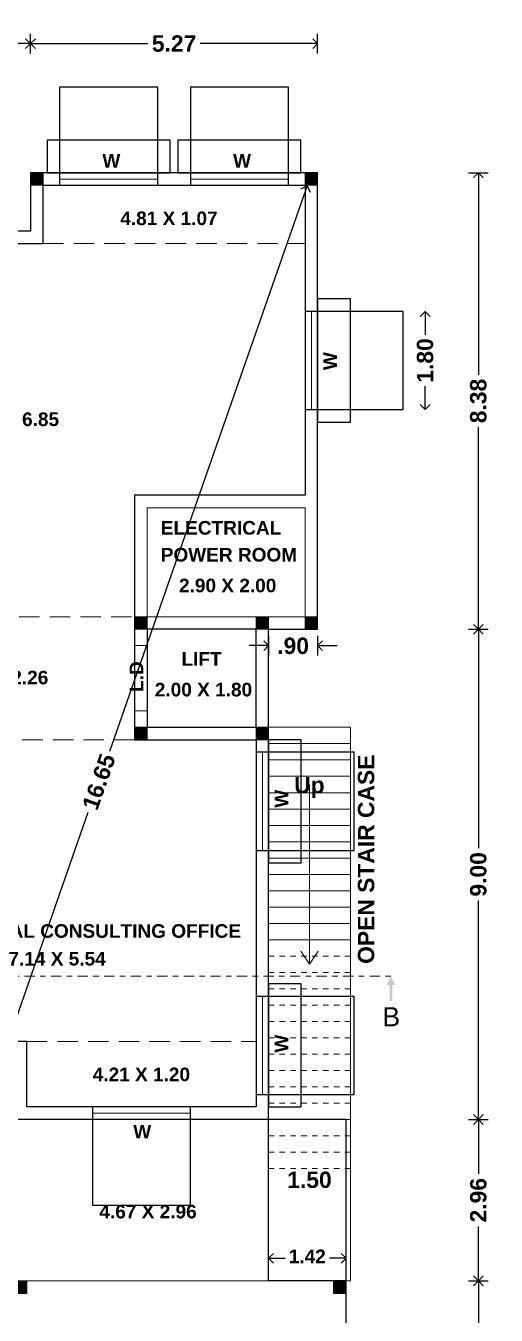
# Model space of a CAD drawing. Header units: metres. Extents: x -1558670 to -1556515, y 43632 to 45317.
# Drawn here: x -1558175.91 to -1558167.28, y 44070.96 to 44094.63 of the extents above; entities that cross this region are included whole.
import ezdxf

# ---------------------------------------------------------------- set-up
doc = ezdxf.new("R2010")
doc.units = ezdxf.units.M
doc.header["$LTSCALE"] = 750
doc.header["$MEASUREMENT"] = 0
doc.header["$PDMODE"] = 35
doc.header["$PDSIZE"] = 50
for name, pattern in [('DASHDOT2', [0.5, 0.25, -0.125, 0, -0.125]), ('DASHED', [0.75, 0.5, -0.25]), ('DASHED2', [0.375, 0.25, -0.125]), ('HIDDEN', [0.375, 0.25, -0.125])]:
    doc.linetypes.add(name, pattern=pattern)
doc.layers.get('0').update_dxf_attribs({"lineweight": 5})
doc.layers.get('Defpoints').update_dxf_attribs({"lineweight": 0})
doc.layers.add('AR_WALL', color=7, linetype='Continuous', lineweight=40)
doc.layers.add('DIST_EXIT', color=7, linetype='Continuous', lineweight=0)
doc.layers.add('BLK_1_COVERED_AREA', color=140, linetype='Continuous', plot=False)
doc.layers.add('BLK_1_FLR_0_BLT_UP_AREA', color=1, linetype='Continuous', plot=False)
for name, color, linetype in [('BLK_1_FLR_0_CARPET_AREA', 10, 'Continuous'), ('BLK_1_FLR_0_CHAJJA', 6, 'Continuous'), ('BLK_1_FLR_0_LIFT_1', 30, 'Continuous'), ('BLK_1_FLR_0_REGULAR_ROOM', 7, 'Continuous'), ('BLK_1_FLR_0_ROOM_1_LIGHT_VENTILATION_1', 7, 'Continuous'), ('BLK_1_PORTICO_1', 7, 'Continuous')]:
    doc.layers.add(name, color=color, linetype=linetype)
doc.styles.add('Ar Bold', font='arialbd.ttf', dxfattribs={"height": 0.5})
doc.styles.get("Standard").update_dxf_attribs({"font": 'arial.ttf'})
doc.dimstyles.new('~Side open', dxfattribs={"dimtxt": 0.5, "dimasz": 0.18, "dimexe": 0.18, "dimexo": 0.0625, "dimgap": 0.09, "dimtad": 1, "dimzin": 4, "dimdsep": 46, "dimtxsty": 'Ar Bold', "dimblk": 'OPEN90', "dimcen": 0.09, "dimse1": 1, "dimse2": 1, "dimclrd": 252, "dimclrt": 256, "dimadec": 0, "dimazin": 0, "dimtfac": 1, "dimtix": 1, "dimtofl": 0, "dimtmove": 2, "dimatfit": 0, "dimfxl": 0, "dimtzin": 0, "dimarcsym": 0})

# ---------------------------------------------------------------- blocks, each defined once
blk = doc.blocks.new('_Open90')
at = {"layer": 'AR_WALL', "color": 0, "lineweight": -2}
for p, q in [((0, 0), (-1, 0)), ((-0.5, 0.5), (0, 0)), ((0, 0), (-0.5, -0.5))]:
    blk.add_line(p, q, dxfattribs=at)
blk = doc.blocks.new('*D90')
at = {"layer": 'Defpoints', "color": 0}
for p in [(-1558170.784, 44091.704), (-1558176.275, 44075.984), (-1558176.239, 44075.972)]:
    blk.add_point(p, dxfattribs=at)
at = {"layer": 'DIST_EXIT', "color": 7, "lineweight": -2}
for p, q in [((-1558170.808, 44091.522), (-1558174.374, 44081.312)), ((-1558176.18, 44076.142), (-1558174.764, 44080.195))]:
    blk.add_line(p, q, dxfattribs=at)
at = {"layer": 'DIST_EXIT', "color": 7, "lineweight": -2, "xscale": 0.18, "yscale": 0.18, "zscale": 0.18}
for p, rotation in [((-1558170.749, 44091.692), 70.74797862416571), ((-1558176.239, 44075.972), 250.7479786241657)]:
    blk.add_blockref('_Open90', p, dxfattribs=dict(at, rotation=rotation))
at = {"layer": 'DIST_EXIT', "insert": (-1558174.569, 44080.753), "char_height": 0.5, "attachment_point": 5, "rotation": 70.748, "style": 'Ar Bold'}
blk.add_mtext('{\\H0.6x;16.65}', dxfattribs=at)
blk = doc.blocks.new('*D93')
at = {"layer": 'BLK_1_FLR_0_ROOM_1_LIGHT_VENTILATION_1', "color": 232, "lineweight": -2}
for p, q in [((-1558168.581, 44089.208), (-1558168.581, 44088.959)), ((-1558168.581, 44087.768), (-1558168.581, 44088.017))]:
    blk.add_line(p, q, dxfattribs=at)
at = {"layer": 'Defpoints', "color": 0}
for p in [(-1558168.984, 44089.388), (-1558168.984, 44087.588), (-1558168.581, 44087.588)]:
    blk.add_point(p, dxfattribs=at)
at = {"layer": 'BLK_1_FLR_0_ROOM_1_LIGHT_VENTILATION_1', "color": 232, "lineweight": -2, "xscale": 0.18, "yscale": 0.18, "zscale": 0.18}
for p, rotation in [((-1558168.581, 44089.388), 90), ((-1558168.581, 44087.588), 270)]:
    blk.add_blockref('_Open90', p, dxfattribs=dict(at, rotation=rotation))
at = {"layer": 'BLK_1_FLR_0_ROOM_1_LIGHT_VENTILATION_1', "insert": (-1558168.581, 44088.488), "char_height": 0.5, "attachment_point": 5, "rotation": 90, "style": 'Ar Bold'}
blk.add_mtext('{\\H0.6x;\\C232;1.80}', dxfattribs=at)
blk = doc.blocks.new('*D106')
at = {"color": 0, "lineweight": -2}
for p, q in [((-1558182.375, 44094.124), (-1558182.375, 44094.484)), ((-1558175.825, 44094.124), (-1558175.825, 44094.484))]:
    blk.add_line(p, q, dxfattribs=at)
at = {"color": 252, "lineweight": -2}
for p, q in [((-1558182.195, 44094.304), (-1558179.583, 44094.304)), ((-1558176.005, 44094.304), (-1558178.617, 44094.304))]:
    blk.add_line(p, q, dxfattribs=at)
at = {"layer": 'Defpoints', "color": 0}
for p in [(-1558175.825, 44094.304), (-1558182.375, 44090.864), (-1558175.825, 44090.864)]:
    blk.add_point(p, dxfattribs=at)
at = {"color": 252, "lineweight": -2, "xscale": 0.18, "yscale": 0.18, "zscale": 0.18, "rotation": 180}
blk.add_blockref('_Open90', (-1558182.375, 44094.304), dxfattribs=at)
at = {"color": 252, "lineweight": -2, "xscale": 0.18, "yscale": 0.18, "zscale": 0.18}
blk.add_blockref('_Open90', (-1558175.825, 44094.304), dxfattribs=at)
at = {"insert": (-1558179.1, 44094.304), "char_height": 0.5, "attachment_point": 5, "style": 'Ar Bold'}
blk.add_mtext('{\\H0.6x;6.55}', dxfattribs=at)
blk = doc.blocks.new('*D107')
at = {"color": 0, "lineweight": -2}
for p, q in [((-1558175.825, 44094.124), (-1558175.825, 44094.484)), ((-1558170.554, 44094.124), (-1558170.554, 44094.484))]:
    blk.add_line(p, q, dxfattribs=at)
at = {"color": 252, "lineweight": -2}
for p, q in [((-1558175.645, 44094.304), (-1558173.669, 44094.304)), ((-1558170.734, 44094.304), (-1558172.71, 44094.304))]:
    blk.add_line(p, q, dxfattribs=at)
at = {"layer": 'Defpoints', "color": 0}
for p in [(-1558170.554, 44094.304), (-1558175.825, 44091.934), (-1558170.554, 44091.934)]:
    blk.add_point(p, dxfattribs=at)
at = {"color": 252, "lineweight": -2, "xscale": 0.18, "yscale": 0.18, "zscale": 0.18, "rotation": 180}
blk.add_blockref('_Open90', (-1558175.825, 44094.304), dxfattribs=at)
at = {"color": 252, "lineweight": -2, "xscale": 0.18, "yscale": 0.18, "zscale": 0.18}
blk.add_blockref('_Open90', (-1558170.554, 44094.304), dxfattribs=at)
at = {"insert": (-1558173.19, 44094.304), "char_height": 0.5, "attachment_point": 5, "style": 'Ar Bold'}
blk.add_mtext('{\\H0.6x;5.27}', dxfattribs=at)
blk = doc.blocks.new('*D108')
at = {"color": 0, "lineweight": -2}
for p, q in [((-1558167.784, 44091.934), (-1558167.424, 44091.934)), ((-1558167.784, 44083.554), (-1558167.424, 44083.554))]:
    blk.add_line(p, q, dxfattribs=at)
at = {"color": 252, "lineweight": -2}
for p, q in [((-1558167.604, 44091.754), (-1558167.604, 44088.224)), ((-1558167.604, 44083.734), (-1558167.604, 44087.264))]:
    blk.add_line(p, q, dxfattribs=at)
at = {"layer": 'Defpoints', "color": 0}
for p in [(-1558170.554, 44091.934), (-1558167.604, 44091.934), (-1558170.554, 44083.554)]:
    blk.add_point(p, dxfattribs=at)
at = {"color": 252, "lineweight": -2, "xscale": 0.18, "yscale": 0.18, "zscale": 0.18}
for p, rotation in [((-1558167.604, 44091.934), 90), ((-1558167.604, 44083.554), 270)]:
    blk.add_blockref('_Open90', p, dxfattribs=dict(at, rotation=rotation))
at = {"insert": (-1558167.604, 44087.744), "char_height": 0.5, "attachment_point": 5, "rotation": 90, "style": 'Ar Bold'}
blk.add_mtext('{\\H0.6x;8.38}', dxfattribs=at)
blk = doc.blocks.new('*D109')
at = {"color": 0, "lineweight": -2}
for p, q in [((-1558167.784, 44083.554), (-1558167.424, 44083.554)), ((-1558167.784, 44074.554), (-1558167.424, 44074.554))]:
    blk.add_line(p, q, dxfattribs=at)
at = {"color": 252, "lineweight": -2}
for p, q in [((-1558167.604, 44083.374), (-1558167.604, 44079.535)), ((-1558167.604, 44074.734), (-1558167.604, 44078.573))]:
    blk.add_line(p, q, dxfattribs=at)
at = {"layer": 'Defpoints', "color": 0}
for p in [(-1558171.454, 44083.554), (-1558171.454, 44074.554), (-1558167.604, 44074.554)]:
    blk.add_point(p, dxfattribs=at)
at = {"color": 252, "lineweight": -2, "xscale": 0.18, "yscale": 0.18, "zscale": 0.18}
for p, rotation in [((-1558167.604, 44083.554), 90), ((-1558167.604, 44074.554), 270)]:
    blk.add_blockref('_Open90', p, dxfattribs=dict(at, rotation=rotation))
at = {"insert": (-1558167.604, 44079.054), "char_height": 0.5, "attachment_point": 5, "rotation": 90, "style": 'Ar Bold'}
blk.add_mtext('{\\H0.6x;9.00}', dxfattribs=at)
blk = doc.blocks.new('*D110')
at = {"color": 0, "lineweight": -2}
for p, q in [((-1558167.784, 44074.554), (-1558167.424, 44074.554)), ((-1558167.784, 44071.593), (-1558167.424, 44071.593))]:
    blk.add_line(p, q, dxfattribs=at)
at = {"color": 252, "lineweight": -2}
for p, q in [((-1558167.604, 44074.374), (-1558167.604, 44073.559)), ((-1558167.604, 44071.773), (-1558167.604, 44072.588))]:
    blk.add_line(p, q, dxfattribs=at)
at = {"layer": 'Defpoints', "color": 0}
for p in [(-1558171.454, 44074.554), (-1558167.604, 44074.554), (-1558171.454, 44071.593)]:
    blk.add_point(p, dxfattribs=at)
at = {"color": 252, "lineweight": -2, "xscale": 0.18, "yscale": 0.18, "zscale": 0.18}
for p, rotation in [((-1558167.604, 44074.554), 90), ((-1558167.604, 44071.593), 270)]:
    blk.add_blockref('_Open90', p, dxfattribs=dict(at, rotation=rotation))
at = {"insert": (-1558167.604, 44073.073), "char_height": 0.5, "attachment_point": 5, "rotation": 90, "style": 'Ar Bold'}
blk.add_mtext('{\\H0.6x;2.96}', dxfattribs=at)
blk = doc.blocks.new('*D111')
at = {"color": 0, "lineweight": -2}
for p, q in [((-1558167.784, 44071.593), (-1558167.424, 44071.593)), ((-1558167.784, 44067.533), (-1558167.424, 44067.533))]:
    blk.add_line(p, q, dxfattribs=at)
at = {"color": 252, "lineweight": -2}
for p, q in [((-1558167.604, 44071.413), (-1558167.604, 44070.049)), ((-1558167.604, 44067.713), (-1558167.604, 44069.076))]:
    blk.add_line(p, q, dxfattribs=at)
at = {"layer": 'Defpoints', "color": 0}
for p in [(-1558170.033, 44071.593), (-1558170.033, 44067.533), (-1558167.604, 44067.533)]:
    blk.add_point(p, dxfattribs=at)
at = {"color": 252, "lineweight": -2, "xscale": 0.18, "yscale": 0.18, "zscale": 0.18}
for p, rotation in [((-1558167.604, 44071.593), 90), ((-1558167.604, 44067.533), 270)]:
    blk.add_blockref('_Open90', p, dxfattribs=dict(at, rotation=rotation))
at = {"insert": (-1558167.604, 44069.563), "char_height": 0.5, "attachment_point": 5, "rotation": 90, "style": 'Ar Bold'}
blk.add_mtext('{\\H0.6x;4.06}', dxfattribs=at)
blk = doc.blocks.new('*D126')
at = {"color": 0, "lineweight": -2}
for p, q in [((-1558171.454, 44083.434), (-1558171.454, 44083.074)), ((-1558170.554, 44083.434), (-1558170.554, 44083.074))]:
    blk.add_line(p, q, dxfattribs=at)
at = {"color": 252, "lineweight": -2}
for p, q in [((-1558171.634, 44083.254), (-1558171.814, 44083.254)), ((-1558170.374, 44083.254), (-1558170.194, 44083.254))]:
    blk.add_line(p, q, dxfattribs=at)
at = {"layer": 'Defpoints', "color": 0}
for p in [(-1558171.454, 44083.554), (-1558170.554, 44083.554), (-1558170.554, 44083.254)]:
    blk.add_point(p, dxfattribs=at)
at = {"color": 252, "lineweight": -2, "xscale": 0.18, "yscale": 0.18, "zscale": 0.18}
blk.add_blockref('_Open90', (-1558171.454, 44083.254), dxfattribs=at)
at = {"color": 252, "lineweight": -2, "xscale": 0.18, "yscale": 0.18, "zscale": 0.18, "rotation": 180}
blk.add_blockref('_Open90', (-1558170.554, 44083.254), dxfattribs=at)
at = {"insert": (-1558171.004, 44083.248), "char_height": 0.5, "attachment_point": 5, "style": 'Ar Bold'}
blk.add_mtext('{\\H0.6x;.90}', dxfattribs=at)
blk = doc.blocks.new('*D127')
at = {"color": 0, "lineweight": -2}
for p, q in [((-1558171.454, 44071.826), (-1558171.454, 44072.186)), ((-1558170.033, 44071.826), (-1558170.033, 44072.186))]:
    blk.add_line(p, q, dxfattribs=at)
at = {"color": 252, "lineweight": -2}
for p, q in [((-1558171.274, 44072.006), (-1558171.151, 44072.006)), ((-1558170.213, 44072.006), (-1558170.336, 44072.006))]:
    blk.add_line(p, q, dxfattribs=at)
at = {"layer": 'Defpoints', "color": 0}
for p in [(-1558170.033, 44072.006), (-1558171.454, 44071.593), (-1558170.033, 44071.593)]:
    blk.add_point(p, dxfattribs=at)
at = {"color": 252, "lineweight": -2, "xscale": 0.18, "yscale": 0.18, "zscale": 0.18, "rotation": 180}
blk.add_blockref('_Open90', (-1558171.454, 44072.006), dxfattribs=at)
at = {"color": 252, "lineweight": -2, "xscale": 0.18, "yscale": 0.18, "zscale": 0.18}
blk.add_blockref('_Open90', (-1558170.033, 44072.006), dxfattribs=at)
at = {"insert": (-1558170.744, 44072.042), "char_height": 0.5, "attachment_point": 5, "style": 'Ar Bold'}
blk.add_mtext('{\\H0.5x;1.42}', dxfattribs=at)
blk = doc.blocks.new('*D128')
at = {"layer": 'Defpoints', "color": 0}
for p in [(-1558171.454, 44073.654), (-1558169.954, 44073.654), (-1558171.454, 44073.039)]:
    blk.add_point(p, dxfattribs=at)
at = {"insert": (-1558170.704, 44073.446), "char_height": 0.5, "attachment_point": 5, "style": 'Ar Bold'}
blk.add_mtext('{\\H0.6x;1.50}', dxfattribs=at)

msp = doc.modelspace()

# ---------------------------------------------------------------- hatches: boundary and pattern name
h = msp.add_hatch(color=8)
h.dxf.hatch_style = 1
h.paths.add_polyline_path([(-1558175.595, 44091.704), (-1558175.595, 44091.934), (-1558175.825, 44091.934), (-1558175.825, 44091.704)])
h = msp.add_hatch(color=8)
h.dxf.hatch_style = 1
h.paths.add_polyline_path([(-1558170.554, 44091.704), (-1558170.554, 44091.934), (-1558170.784, 44091.934), (-1558170.784, 44091.704)])
h = msp.add_hatch(color=8)
h.dxf.hatch_style = 1
h.paths.add_polyline_path([(-1558173.684, 44083.554), (-1558173.684, 44083.784), (-1558173.914, 44083.784), (-1558173.914, 44083.554)])
h = msp.add_hatch(color=8)
h.dxf.hatch_style = 1
h.paths.add_polyline_path([(-1558171.454, 44083.554), (-1558171.454, 44083.784), (-1558171.684, 44083.784), (-1558171.684, 44083.554)])
h = msp.add_hatch(color=8)
h.dxf.hatch_style = 1
h.paths.add_polyline_path([(-1558170.554, 44083.554), (-1558170.554, 44083.784), (-1558170.784, 44083.784), (-1558170.784, 44083.554)])
h = msp.add_hatch(color=8)
h.dxf.hatch_style = 1
h.paths.add_polyline_path([(-1558173.684, 44081.524), (-1558173.684, 44081.754), (-1558173.914, 44081.754), (-1558173.914, 44081.524)])
h = msp.add_hatch(color=8)
h.dxf.hatch_style = 1
h.paths.add_polyline_path([(-1558171.454, 44081.524), (-1558171.454, 44081.754), (-1558171.684, 44081.754), (-1558171.684, 44081.524)])
msp.add_hatch(color=7).paths.add_polyline_path([(-1558169.235, 44076.732), (-1558169.235, 44077.023), (-1558169.291, 44077.023), (-1558169.21, 44077.183), (-1558169.129, 44077.023), (-1558169.185, 44077.023), (-1558169.185, 44076.732)])
h = msp.add_hatch(color=8)
h.dxf.hatch_style = 1
h.paths.add_polyline_path([(-1558175.894, 44071.363), (-1558175.894, 44071.593), (-1558176.124, 44071.593), (-1558176.124, 44071.363)])
h = msp.add_hatch(color=8)
h.dxf.hatch_style = 1
h.paths.add_polyline_path([(-1558170.033, 44071.363), (-1558170.033, 44071.593), (-1558170.263, 44071.593), (-1558170.263, 44071.363)])

# ---------------------------------------------------------------- linework, layer by layer
for p, q in [((-1558175.825, 44090.864), (-1558175.825, 44091.934)), ((-1558175.825, 44091.934), (-1558170.554, 44091.934)), ((-1558175.29, 44091.704), (-1558175.29, 44091.934)), ((-1558173.49, 44091.704), (-1558173.49, 44091.934)), ((-1558172.89, 44091.704), (-1558172.89, 44091.934)), ((-1558171.09, 44091.704), (-1558171.09, 44091.934)), ((-1558170.554, 44091.934), (-1558170.554, 44083.554)), ((-1558170.784, 44091.704), (-1558175.595, 44091.704)), ((-1558175.595, 44091.704), (-1558175.595, 44090.634)), ((-1558173.49, 44091.819), (-1558175.29, 44091.819)), ((-1558171.09, 44091.819), (-1558172.89, 44091.819)), ((-1558170.784, 44090.634), (-1558170.784, 44091.704)), ((-1558175.825, 44090.864), (-1558182.375, 44090.864)), ((-1558175.595, 44090.634), (-1558180.03, 44090.634)), ((-1558170.784, 44086.014), (-1558170.784, 44090.634)), ((-1558170.554, 44089.388), (-1558170.784, 44089.388)), ((-1558170.669, 44087.588), (-1558170.669, 44089.388)), ((-1558170.554, 44087.588), (-1558170.784, 44087.588)), ((-1558170.784, 44086.014), (-1558173.914, 44086.014)), ((-1558173.914, 44086.014), (-1558173.914, 44083.254)), ((-1558170.784, 44085.784), (-1558173.684, 44085.784)), ((-1558173.684, 44085.784), (-1558173.684, 44083.254)), ((-1558170.784, 44083.784), (-1558170.784, 44085.784)), ((-1558170.784, 44083.784), (-1558173.914, 44083.784)), ((-1558171.684, 44083.554), (-1558173.684, 44083.554)), ((-1558171.684, 44083.554), (-1558171.684, 44081.754)), ((-1558170.554, 44083.554), (-1558171.454, 44083.554)), ((-1558171.454, 44083.554), (-1558171.454, 44074.554)), ((-1558173.684, 44083.254), (-1558173.914, 44083.254)), ((-1558173.914, 44082.054), (-1558173.914, 44081.524)), ((-1558173.684, 44082.054), (-1558173.914, 44082.054)), ((-1558173.684, 44082.054), (-1558173.684, 44081.754)), ((-1558173.684, 44081.754), (-1558171.684, 44081.754)), ((-1558171.454, 44081.754), (-1558169.954, 44081.754)), ((-1558169.954, 44071.593), (-1558169.954, 44081.754)), ((-1558173.914, 44081.524), (-1558171.684, 44081.524)), ((-1558171.684, 44081.524), (-1558171.684, 44074.784)), ((-1558171.454, 44081.454), (-1558169.954, 44081.454)), ((-1558171.454, 44081.295), (-1558171.684, 44081.295)), ((-1558171.569, 44079.495), (-1558171.569, 44081.295)), ((-1558171.454, 44081.154), (-1558169.954, 44081.154)), ((-1558171.454, 44080.854), (-1558169.954, 44080.854)), ((-1558171.454, 44080.554), (-1558169.954, 44080.554)), ((-1558171.454, 44080.254), (-1558169.954, 44080.254)), ((-1558171.454, 44079.954), (-1558169.954, 44079.954)), ((-1558171.454, 44079.654), (-1558169.954, 44079.654)), ((-1558171.454, 44079.495), (-1558171.684, 44079.495)), ((-1558171.454, 44079.354), (-1558169.954, 44079.354)), ((-1558171.454, 44079.054), (-1558169.954, 44079.054)), ((-1558171.454, 44078.754), (-1558169.954, 44078.754)), ((-1558171.454, 44078.454), (-1558169.954, 44078.454)), ((-1558171.454, 44078.154), (-1558169.954, 44078.154)), ((-1558171.454, 44077.854), (-1558169.954, 44077.854)), ((-1558171.454, 44076.814), (-1558171.684, 44076.814)), ((-1558171.569, 44075.014), (-1558171.569, 44076.814)), ((-1558176.275, 44075.984), (-1558175.894, 44075.984)), ((-1558175.894, 44075.984), (-1558175.894, 44074.784)), ((-1558171.454, 44075.014), (-1558171.684, 44075.014)), ((-1558175.894, 44074.784), (-1558171.684, 44074.784)), ((-1558174.689, 44074.784), (-1558174.689, 44074.554)), ((-1558172.889, 44074.669), (-1558174.689, 44074.669)), ((-1558172.889, 44074.784), (-1558172.889, 44074.554)), ((-1558176.124, 44074.554), (-1558171.454, 44074.554)), ((-1558171.454, 44071.593), (-1558171.454, 44074.554)), ((-1558171.454, 44071.593), (-1558170.033, 44071.593)), ((-1558170.033, 44071.593), (-1558170.033, 44067.533)), ((-1558170.033, 44071.593), (-1558169.954, 44071.593))]:
    msp.add_line(p, q)
at = {"linetype": 'DASHED', "ltscale": 0.001}
for p, q in [((-1558175.595, 44090.634), (-1558170.784, 44090.634)), ((-1558178.845, 44083.784), (-1558173.914, 44083.784)), ((-1558173.914, 44081.524), (-1558178.825, 44081.524)), ((-1558175.894, 44075.984), (-1558171.684, 44075.984))]:
    msp.add_line(p, q, dxfattribs=at)
at = {"color": 8}
for p, q in [((-1558170.704, 44080.706), (-1558170.704, 44077.406)), ((-1558170.704, 44077.406), (-1558170.864, 44077.642)), ((-1558170.704, 44077.406), (-1558170.545, 44077.642)), ((-1558171.454, 44074.554), (-1558171.454, 44073.215))]:
    msp.add_line(p, q, dxfattribs=at)
at = {"color": 8, "linetype": 'DASHED2', "ltscale": 0.0005}
for p, q in [((-1558171.454, 44077.554), (-1558169.954, 44077.554)), ((-1558171.454, 44077.254), (-1558169.954, 44077.254)), ((-1558171.454, 44076.954), (-1558169.954, 44076.954)), ((-1558171.454, 44076.654), (-1558169.954, 44076.654)), ((-1558171.454, 44076.354), (-1558169.954, 44076.354)), ((-1558171.454, 44076.054), (-1558169.954, 44076.054)), ((-1558171.454, 44075.754), (-1558169.954, 44075.754)), ((-1558171.454, 44075.454), (-1558169.954, 44075.454)), ((-1558171.454, 44075.154), (-1558169.954, 44075.154)), ((-1558171.454, 44074.854), (-1558169.954, 44074.854)), ((-1558171.454, 44074.554), (-1558169.954, 44074.554)), ((-1558171.454, 44074.254), (-1558169.954, 44074.254)), ((-1558171.454, 44073.954), (-1558169.954, 44073.954)), ((-1558171.454, 44073.654), (-1558169.954, 44073.654))]:
    msp.add_line(p, q, dxfattribs=at)
at = {"linetype": 'DASHDOT2', "ltscale": 0.001}
msp.add_line((-1558184.71, 44077.183), (-1558169.21, 44077.183), dxfattribs=at)
at = {"color": 8, "linetype": 'HIDDEN'}
msp.add_line((-1558175.894, 44071.593), (-1558171.454, 44071.593), dxfattribs=at)
for points in [[(-1558175.595, 44091.704), (-1558175.825, 44091.704), (-1558175.825, 44091.934), (-1558175.595, 44091.934)], [(-1558170.554, 44091.704), (-1558170.784, 44091.704), (-1558170.784, 44091.934), (-1558170.554, 44091.934)], [(-1558173.684, 44083.554), (-1558173.914, 44083.554), (-1558173.914, 44083.784), (-1558173.684, 44083.784)], [(-1558171.454, 44083.554), (-1558171.684, 44083.554), (-1558171.684, 44083.784), (-1558171.454, 44083.784)], [(-1558170.554, 44083.554), (-1558170.784, 44083.554), (-1558170.784, 44083.784), (-1558170.554, 44083.784)], [(-1558173.684, 44081.524), (-1558173.914, 44081.524), (-1558173.914, 44081.754), (-1558173.684, 44081.754)], [(-1558171.454, 44081.524), (-1558171.684, 44081.524), (-1558171.684, 44081.754), (-1558171.454, 44081.754)], [(-1558176.124, 44071.363), (-1558175.894, 44071.363), (-1558175.894, 44071.593), (-1558176.124, 44071.593)], [(-1558170.263, 44071.363), (-1558170.033, 44071.363), (-1558170.033, 44071.593), (-1558170.263, 44071.593)]]:
    msp.add_lwpolyline(points, close=True)
at = {"layer": 'BLK_1_COVERED_AREA', "color": 140}
msp.add_lwpolyline([(-1558171.454, 44083.554), (-1558170.554, 44083.554), (-1558170.554, 44091.934), (-1558175.825, 44091.934), (-1558175.825, 44090.864), (-1558182.375, 44090.864), (-1558182.375, 44071.363), (-1558176.124, 44071.363), (-1558176.124, 44067.533), (-1558170.033, 44067.533), (-1558170.033, 44071.593), (-1558171.454, 44071.593)], close=True, dxfattribs=at)
at = {"layer": 'BLK_1_FLR_0_BLT_UP_AREA', "color": 18}
msp.add_lwpolyline([(-1558171.454, 44083.554), (-1558170.554, 44083.554), (-1558170.554, 44091.934), (-1558175.825, 44091.934), (-1558175.825, 44090.864), (-1558182.375, 44090.864), (-1558182.375, 44071.363), (-1558176.124, 44071.363), (-1558176.124, 44067.533), (-1558170.033, 44067.533), (-1558170.033, 44071.593), (-1558171.454, 44071.593)], close=True, dxfattribs=at)
at = {"layer": 'BLK_1_FLR_0_CARPET_AREA', "color": 18}
msp.add_lwpolyline([(-1558180.03, 44090.634), (-1558175.595, 44090.634), (-1558175.595, 44091.704), (-1558170.784, 44091.704), (-1558170.784, 44086.014), (-1558173.914, 44086.014), (-1558173.914, 44081.524), (-1558171.684, 44081.524), (-1558171.684, 44074.784), (-1558175.894, 44074.784), (-1558175.894, 44075.984), (-1558179.055, 44075.984)], dxfattribs=at)
at = {"layer": 'BLK_1_FLR_0_CHAJJA', "color": 6}
for points in [[(-1558175.52, 44092.534), (-1558175.52, 44091.934), (-1558173.26, 44091.934), (-1558173.26, 44092.534)], [(-1558173.12, 44092.534), (-1558173.12, 44091.934), (-1558170.86, 44091.934), (-1558170.86, 44092.534)], [(-1558169.954, 44089.618), (-1558170.554, 44089.618), (-1558170.554, 44087.358), (-1558169.954, 44087.358)], [(-1558170.854, 44081.525), (-1558171.454, 44081.525), (-1558171.454, 44079.265), (-1558170.854, 44079.265)], [(-1558170.854, 44077.044), (-1558171.454, 44077.044), (-1558171.454, 44074.784), (-1558170.854, 44074.784)]]:
    msp.add_lwpolyline(points, close=True, dxfattribs=at)
at = {"layer": 'BLK_1_FLR_0_LIFT_1', "color": 30}
msp.add_lwpolyline([(-1558173.684, 44081.754), (-1558171.684, 44081.754), (-1558171.684, 44083.554), (-1558173.684, 44083.554)], close=True, dxfattribs=at)
at = {"layer": 'BLK_1_FLR_0_REGULAR_ROOM', "color": 2}
msp.add_lwpolyline([(-1558180.03, 44090.634), (-1558175.595, 44090.634), (-1558175.595, 44091.704), (-1558170.784, 44091.704), (-1558170.784, 44086.014), (-1558173.914, 44086.014), (-1558173.914, 44081.524), (-1558171.684, 44081.524), (-1558171.684, 44074.784), (-1558175.894, 44074.784), (-1558175.894, 44075.984), (-1558179.055, 44075.984), (-1558179.055, 44074.784), (-1558182.145, 44074.784), (-1558182.145, 44078.154), (-1558178.825, 44078.154), (-1558178.825, 44083.554), (-1558182.145, 44083.554), (-1558182.145, 44086.804), (-1558180.03, 44086.804)], close=True, dxfattribs=at)
at = {"layer": 'BLK_1_FLR_0_ROOM_1_LIGHT_VENTILATION_1', "color": 2}
for points in [[(-1558175.29, 44093.504), (-1558175.29, 44091.704), (-1558173.49, 44091.704), (-1558173.49, 44093.504)], [(-1558172.89, 44093.504), (-1558172.89, 44091.704), (-1558171.09, 44091.704), (-1558171.09, 44093.504)], [(-1558168.984, 44089.388), (-1558170.784, 44089.388), (-1558170.784, 44087.588), (-1558168.984, 44087.588)], [(-1558169.884, 44081.295), (-1558171.684, 44081.295), (-1558171.684, 44079.495), (-1558169.884, 44079.495)], [(-1558169.884, 44076.814), (-1558171.684, 44076.814), (-1558171.684, 44075.014), (-1558169.884, 44075.014)], [(-1558174.689, 44074.784), (-1558174.689, 44072.984), (-1558172.889, 44072.984), (-1558172.889, 44074.784)]]:
    msp.add_lwpolyline(points, close=True, dxfattribs=at)
at = {"layer": 'BLK_1_PORTICO_1', "color": 5}
msp.add_lwpolyline([(-1558182.375, 44074.554), (-1558182.375, 44071.363), (-1558176.124, 44071.363), (-1558176.124, 44067.533), (-1558170.033, 44067.533), (-1558170.033, 44074.554)], close=True, dxfattribs=at)

# ---------------------------------------------------------------- texts
at = {"color": 7, "style": 'Ar Bold'}
for s, height, p in [('W', 0.25, (-1558174.506, 44092.029)), ('W', 0.25, (-1558172.106, 44092.029)), ('4.81 X 1.07', 0.25, (-1558174.177, 44090.972)), ('9.25 X 6.85', 0.25, (-1558177.087, 44087.284)), ('ELECTRICAL ', 0.25, (-1558173.433, 44085.291)), (' POWER ROOM', 0.25, (-1558173.531, 44084.797)), ('2.90 X 2.00', 0.25, (-1558173.099, 44084.232)), ('LIFT', 0.25, (-1558173.053, 44082.884)), ('4.93 X 2.26', 0.25, (-1558177.285, 44082.543)), ('2.00 X 1.80', 0.25, (-1558173.543, 44082.321)), ('Up', 0.3, (-1558170.985, 44080.544)), ('PROFESSIONAL CONSULTING OFFICE', 0.25, (-1558178.499, 44077.89)), ('7.14 X 5.54', 0.25, (-1558176.231, 44077.381)), ('4.21 X 1.20', 0.25, (-1558174.683, 44075.257)), ('W', 0.25, (-1558173.939, 44074.206)), ('4.67 X 2.96', 0.25, (-1558174.561, 44072.739))]:
    msp.add_text(s, height=height, dxfattribs=at).set_placement(p)
for s, height, p in [('W', 0.25, (-1558170.201, 44088.311)), ('L.D', 0.25, (-1558173.756, 44082.403)), ('OPEN STAIR CASE', 0.3, (-1558169.516, 44077.411)), ('W', 0.25, (-1558171.095, 44080.278)), ('W', 0.25, (-1558171.095, 44075.782))]:
    msp.add_text(s, height=height, rotation=90, dxfattribs=at).set_placement(p)
at = {"color": 7, "insert": (-1558169.202, 44076.616), "char_height": 0.35, "width": 0.49039, "attachment_point": 2}
msp.add_mtext('B', dxfattribs=at)

# ---------------------------------------------------------------- dimensions: what is measured, and where the dimension line sits
for base, p1, p2, angle, text, override, picture, middle in [((-1558175.825, 44094.304), (-1558182.375, 44090.864), (-1558175.825, 44090.864), 0, '{\\H0.6x;<>}', {"dimse1": 0, "dimse2": 0, "dimfxlon": 1}, '*D106', (-1558179.1, 44094.304)), ((-1558170.554, 44094.304), (-1558175.825, 44091.934), (-1558170.554, 44091.934), 0, '{\\H0.6x;<>}', {"dimse1": 0, "dimse2": 0, "dimfxlon": 1}, '*D107', (-1558173.19, 44094.304)), ((-1558167.604, 44091.934), (-1558170.554, 44083.554), (-1558170.554, 44091.934), 90, '{\\H0.6x;<>}', {"dimse1": 0, "dimse2": 0, "dimfxlon": 1}, '*D108', (-1558167.604, 44087.744)), ((-1558170.554, 44083.254), (-1558171.454, 44083.554), (-1558170.554, 44083.554), 0, '{\\H0.6x;<>}', {"dimse1": 0, "dimse2": 0, "dimfxlon": 1}, '*D126', (-1558171.004, 44083.248)), ((-1558167.604, 44074.554), (-1558171.454, 44083.554), (-1558171.454, 44074.554), 270, '{\\H0.6x;<>}', {"dimse1": 0, "dimse2": 0, "dimfxlon": 1}, '*D109', (-1558167.604, 44079.054)), ((-1558167.604, 44074.554), (-1558171.454, 44071.593), (-1558171.454, 44074.554), 90, '{\\H0.6x;<>}', {"dimse1": 0, "dimse2": 0, "dimfxlon": 1}, '*D110', (-1558167.604, 44073.073)), ((-1558171.454, 44073.039), (-1558169.954, 44073.654), (-1558171.454, 44073.654), 180, '{\\H0.6x;<>}', {"dimtxt": 1, "dimtad": 0, "dimsd1": 1, "dimsd2": 1, "dimfxlon": 1}, '*D128', (-1558170.704, 44073.446)), ((-1558170.033, 44072.006), (-1558171.454, 44071.593), (-1558170.033, 44071.593), 0, '{\\H0.5x;<>}', {"dimse1": 0, "dimse2": 0, "dimfxlon": 1}, '*D127', (-1558170.744, 44072.042)), ((-1558167.604, 44067.533), (-1558170.033, 44071.593), (-1558170.033, 44067.533), 270, '{\\H0.6x;<>}', {"dimse1": 0, "dimse2": 0, "dimfxlon": 1}, '*D111', (-1558167.604, 44069.563))]:
    dim = msp.add_linear_dim(base=base, p1=p1, p2=p2, angle=angle, text=text, dimstyle='~Side open', override=override)
    dim.commit()
    dim.dimension.update_dxf_attribs({"geometry": picture, "text_midpoint": middle, "dimtype": 161})
at = {"layer": 'BLK_1_FLR_0_ROOM_1_LIGHT_VENTILATION_1', "color": 232}
dim = msp.add_linear_dim(base=(-1558168.581, 44087.588), p1=(-1558168.984, 44089.388), p2=(-1558168.984, 44087.588), angle=90, text='{\\H0.6x;\\C232;<>}', dimstyle='~Side open', override={"dimclrd": 232}, dxfattribs=at)
dim.commit()
dim.dimension.update_dxf_attribs({"geometry": '*D93', "text_midpoint": (-1558168.581, 44088.488), "dimtype": 160})
at = {"layer": 'DIST_EXIT', "color": 7}
dim = msp.add_linear_dim(base=(-1558176.239, 44075.972), p1=(-1558170.784, 44091.704), p2=(-1558176.275, 44075.984), angle=250.748, text='{\\H0.6x;<>}', dimstyle='~Side open', override={"dimclrd": 7}, dxfattribs=at)
dim.commit()
dim.dimension.update_dxf_attribs({"geometry": '*D90', "text_midpoint": (-1558174.569, 44080.753), "dimtype": 161})

doc.saveas('drawing.dxf')
